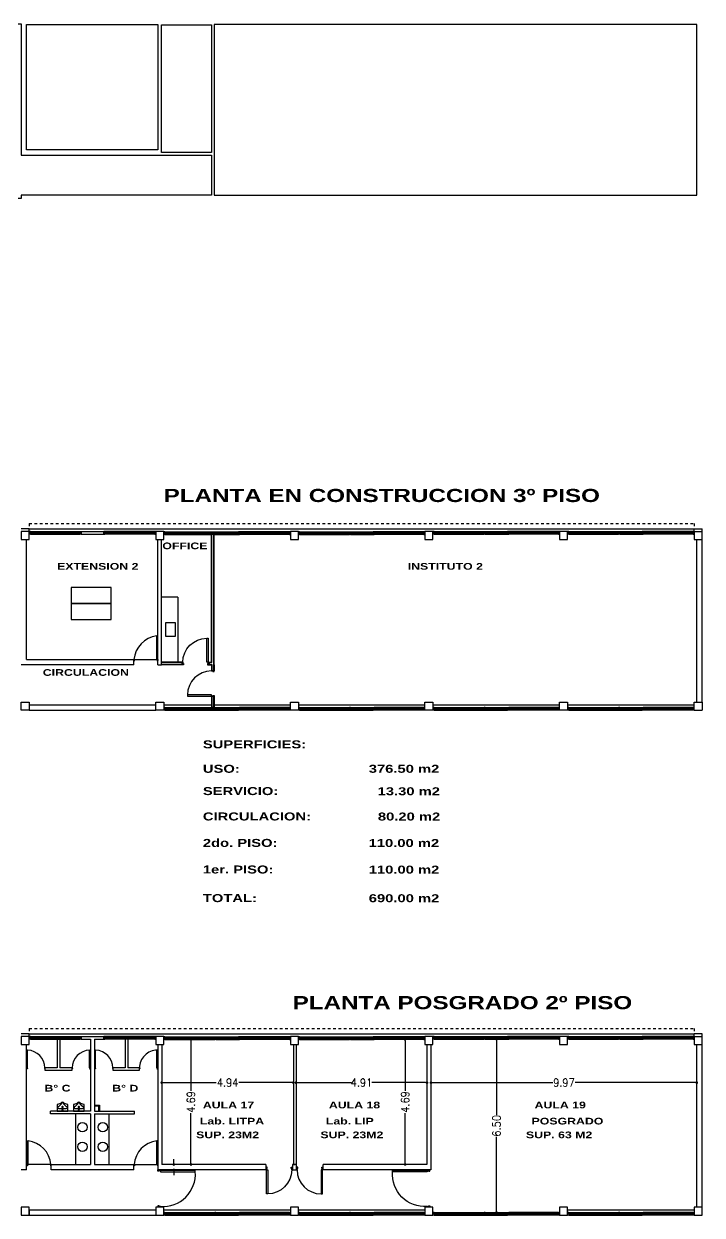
# Model space of a CAD drawing. Header units: millimetres. Extents: x -735 to -481, y 85 to 450.
# Drawn here: x -622.84 to -597.4, y 405.75 to 450.42 of the extents above; entities that cross this region are included whole.
import ezdxf
from ezdxf.enums import TextEntityAlignment as Align

# ---------------------------------------------------------------- set-up
doc = ezdxf.new("R2010")
doc.units = ezdxf.units.MM
doc.header["$PDMODE"] = 35
doc.header["$PDSIZE"] = -2
doc.linetypes.add('DASHED', pattern=[0.75, 0.5, -0.25])
doc.layers.get('0').update_dxf_attribs({"color": 6, "linetype": 'CONTINUOUS'})
doc.layers.get('Defpoints').update_dxf_attribs({"linetype": 'CONTINUOUS'})
for name, color, linetype in [('1', 1, 'CONTINUOUS'), ('A-CARPINTERIAS PUERTAS', 2, 'CONTINUOUS'), ('A-CARPINTERIAS VENTANAS', 2, 'CONTINUOUS'), ('A-MUROS', 5, 'CONTINUOUS'), ('A-PROYECCION', 3, 'DASHED'), ('A-SUPERFICIES', 4, 'CONTINUOUS'), ('CARPINTERIAS', 2, 'CONTINUOUS'), ('DET', 1, 'CONTINUOUS'), ('dib - cotas', 1, 'CONTINUOUS'), ('dib - muro vista2', 2, 'CONTINUOUS'), ('dib - texto', 2, 'CONTINUOUS'), ('dib-columnas', 6, 'CONTINUOUS'), ('E-COLUMNAS CUADRADAS', 6, 'CONTINUOUS'), ('ESTRUCTURA', 6, 'CONTINUOUS'), ('MUROS', 4, 'CONTINUOUS'), ('SANIT-DETALLE', 1, 'CONTINUOUS'), ('SOLADOS', 1, 'CONTINUOUS'), ('T-COTAS', 6, 'CONTINUOUS'), ('VISTA', 1, 'CONTINUOUS'), ('VISTA2', 2, 'CONTINUOUS'), ('VISTA3', 1, 'CONTINUOUS')]:
    doc.layers.add(name, color=color, linetype=linetype)
doc.styles.add('ROMANS', font='romans', dxfattribs={"width": 0.9})
doc.styles.add('STYLE1', font='swisseb.ttf', dxfattribs={"width": 1.32})
doc.dimstyles.new('COTAS1', dxfattribs={"dimtxt": 0.3, "dimasz": 0.1, "dimexe": 0.6, "dimexo": 0.2, "dimgap": 0.01, "dimtad": 0, "dimzin": 0, "dimdsep": 46, "dimtxsty": 'ROMANS', "dimblk": 'DOT', "dimcen": 2.5, "dimse1": 1, "dimse2": 1, "dimclrd": 256, "dimclre": 1, "dimclrt": 256, "dimadec": 0, "dimazin": 0, "dimtfac": 1, "dimtofl": 0, "dimtmove": 2, "dimatfit": 3, "dimldrblk": 'ARCHTICK', "dimfxl": 1, "dimtolj": 1, "dimtzin": 0, "dimarcsym": 0})

# ---------------------------------------------------------------- blocks, each defined once
blk = doc.blocks.new('MINGI2')
blk.add_lwpolyline([(-0.0052, 0.0071), (-0.0057, 0.0071), (-0.0057, 0), (0.0057, 0), (0.0057, 0.0071), (0.0052, 0.0071), (0.0031, 0.0077, -0.087584), (0.0021, 0.0082, -0.140472), (0.0018, 0.0085, 0.652509), (-0.0018, 0.0085, -0.140472), (-0.0021, 0.0082, -0.087584), (-0.0031, 0.0077, 0.011964)], format="xyb", close=True)
at = {"layer": 'SANIT-DETALLE'}
for p, q in [((-0.0052, 0.0052), (-0.0057, 0.0052)), ((-0.0052, 0.0052), (-0.0052, 0.0041)), ((-0.0038, 0.0028), (0.0038, 0.0028)), ((0.0052, 0.0052), (0.0057, 0.0052)), ((0.0052, 0.0052), (0.0052, 0.0041))]:
    blk.add_line(p, q, dxfattribs=at)
for centre, radius in [((-0.0007, 0.0047), 0.0000762), ((-0.0007, 0.0043), 0.0000762), ((0, 0.0012), 0.000508), ((-0.0002, 0.0052), 0.0000762), ((-0.0002, 0.0038), 0.0000762), ((0, 0.0045), 0.0000762), ((0.0002, 0.0052), 0.0000762), ((0.0002, 0.0038), 0.0000762), ((0.0007, 0.0047), 0.0000762), ((0.0007, 0.0043), 0.0000762)]:
    blk.add_circle(centre, radius, dxfattribs=at)
for centre, radius, start, end in [((-0.0038, 0.0041), 0.00134, 180, 270), ((-0.0076, 0.0118), 0.00752, 289.2133, 335.6498), ((0.0001, 0.0081), 0.000993, 93.3922, 144.5466), ((-0.0001, 0.0081), 0.000993, 35.4534, 86.6078), ((0.0076, 0.0118), 0.00752, 204.3502, 250.7867), ((0.0038, 0.0041), 0.00134, 270, 0)]:
    blk.add_arc(centre, radius, start, end, dxfattribs=at)
at = {"style": 'ROMANS', "flags": 1}
blk.add_attdef('NOMENCLATURA', text='', height=0.00203, dxfattribs=at).set_placement((0, 0.004), align=Align.MIDDLE)
blk = doc.blocks.new('TAB')
at = {"layer": 'MUROS', "color": 3}
for p, q in [((0, 0.23), (0.18, 0.23)), ((0, 0.2), (0.15, 0.2)), ((0.15, 0.2), (0.15, 0)), ((0.18, 0.23), (0.18, 0))]:
    blk.add_line(p, q, dxfattribs=at)
blk = doc.blocks.new('V5')
at = {"layer": 'CARPINTERIAS'}
for p, q in [((0.045, 0.3), (0, 0.3)), ((0.045, 0.2), (0, 0.2)), ((1.915, 0.25), (0.03, 0.25)), ((0.045, 0.25), (0.045, 0.3)), ((0.045, 0.2), (0.045, 0.21)), ((0.06, 0.25), (0.95, 0.25)), ((0.06, 0.23), (0.95, 0.23)), ((0.06, 0.21), (0.95, 0.21)), ((0.98, 0.29), (1.905, 0.29)), ((0.98, 0.27), (1.905, 0.27)), ((0.98, 0.25), (1.905, 0.25)), ((1.915, 0.29), (1.915, 0.3)), ((1.915, 0.3), (1.955, 0.3)), ((1.915, 0.2), (1.915, 0.25)), ((1.955, 0.2), (1.915, 0.2)), ((1.955, 0.25), (1.955, 0.3)), ((1.955, 0.2), (1.955, 0.3)), ((2.841, 0.3), (2.801, 0.3)), ((2.801, 0.2), (2.841, 0.2)), ((2.841, 0.29), (2.841, 0.3)), ((2.841, 0.2), (2.841, 0.25)), ((2.841, 0.25), (4.726, 0.25)), ((3.776, 0.29), (2.851, 0.29)), ((3.776, 0.27), (2.851, 0.27)), ((3.776, 0.25), (2.851, 0.25)), ((4.696, 0.25), (3.806, 0.25)), ((4.696, 0.23), (3.806, 0.23)), ((4.696, 0.21), (3.806, 0.21)), ((4.711, 0.25), (4.711, 0.3)), ((4.748, 0.3), (4.711, 0.3)), ((4.711, 0.2), (4.711, 0.21)), ((4.711, 0.2), (4.748, 0.2))]:
    blk.add_line(p, q, dxfattribs=at)
at = {"layer": 'CARPINTERIAS', "color": 1}
for p, q in [((0.045, 0.3), (1.915, 0.3)), ((0.95, 0.29), (0.045, 0.29)), ((0.045, 0.2), (1.915, 0.2)), ((0.98, 0.21), (1.915, 0.21)), ((4.711, 0.3), (2.841, 0.3)), ((3.776, 0.21), (2.841, 0.21)), ((4.711, 0.2), (2.841, 0.2)), ((3.806, 0.29), (4.711, 0.29))]:
    blk.add_line(p, q, dxfattribs=at)
at = {"layer": 'CARPINTERIAS'}
for points in [[(0.03, 0.25), (0.06, 0.25), (0.06, 0.21), (0.03, 0.21)], [(0.95, 0.29), (0.98, 0.29), (0.98, 0.25), (0.95, 0.25)], [(0.95, 0.25), (0.98, 0.25), (0.98, 0.21), (0.95, 0.21)], [(1.905, 0.29), (1.93, 0.29), (1.93, 0.25), (1.905, 0.25)], [(2.851, 0.29), (2.826, 0.29), (2.826, 0.25), (2.851, 0.25)], [(3.806, 0.29), (3.776, 0.29), (3.776, 0.25), (3.806, 0.25)], [(3.806, 0.25), (3.776, 0.25), (3.776, 0.21), (3.806, 0.21)], [(4.726, 0.25), (4.696, 0.25), (4.696, 0.21), (4.726, 0.21)]]:
    blk.add_lwpolyline(points, close=True, dxfattribs=at)
at = {"layer": 'MUROS'}
for p, q in [((1.955, 0.3), (2.801, 0.3)), ((1.955, 0.3), (1.955, 0.2)), ((1.955, 0.2), (2.303, 0.2)), ((2.453, 0.2), (2.801, 0.2)), ((2.801, 0.25), (2.801, 0.3)), ((2.801, 0.2), (2.801, 0.3)), ((2.801, 0.3), (2.801, 0.2))]:
    blk.add_line(p, q, dxfattribs=at)
blk = doc.blocks.new('v9')
at = {"layer": 'CARPINTERIAS'}
for p, q in [((0.045, 0), (0, 0)), ((0.045, -0.1), (0, -0.1)), ((1.915, -0.05), (0.03, -0.05)), ((0.045, -0.05), (0.045, 0)), ((0.045, -0.1), (0.045, -0.09)), ((0.06, -0.05), (0.95, -0.05)), ((0.06, -0.09), (0.95, -0.09)), ((0.98, -0.01), (1.905, -0.01)), ((0.98, -0.05), (1.905, -0.05)), ((1.915, -0.01), (1.915, 0)), ((1.915, 0), (1.955, 0)), ((1.915, -0.1), (1.915, -0.05)), ((1.955, -0.1), (1.915, -0.1)), ((1.955, -0.05), (1.955, 0)), ((1.955, -0.05), (1.955, 0)), ((1.955, -0.1), (1.955, -0.09)), ((1.955, -0.1), (1.955, -0.09)), ((1.97, -0.05), (2.786, -0.05)), ((1.97, -0.09), (2.786, -0.09)), ((2.801, -0.05), (2.801, 0)), ((2.801, -0.05), (2.801, 0)), ((2.841, 0), (2.801, 0)), ((2.801, -0.1), (2.801, -0.09)), ((2.801, -0.1), (2.801, -0.09)), ((2.801, -0.1), (2.841, -0.1)), ((2.841, -0.01), (2.841, 0)), ((2.841, -0.1), (2.841, -0.05)), ((2.841, -0.05), (4.726, -0.05)), ((3.776, -0.01), (2.851, -0.01)), ((3.776, -0.05), (2.851, -0.05)), ((4.696, -0.05), (3.806, -0.05)), ((4.696, -0.09), (3.806, -0.09)), ((4.711, -0.05), (4.711, 0)), ((4.748, 0), (4.711, 0)), ((4.711, -0.1), (4.711, -0.09)), ((4.711, -0.1), (4.748, -0.1))]:
    blk.add_line(p, q, dxfattribs=at)
at = {"layer": 'CARPINTERIAS', "color": 1}
for p, q in [((0.045, 0), (1.915, 0)), ((4.711, 0), (2.841, 0)), ((0.95, -0.01), (0.045, -0.01)), ((0.045, -0.1), (1.915, -0.1)), ((0.06, -0.07), (0.95, -0.07)), ((0.98, -0.03), (1.905, -0.03)), ((0.98, -0.09), (1.915, -0.09)), ((1.955, 0), (2.801, 0)), ((1.955, -0.1), (2.801, -0.1)), ((1.97, -0.07), (2.786, -0.07)), ((3.776, -0.09), (2.841, -0.09)), ((4.711, -0.1), (2.841, -0.1)), ((3.776, -0.03), (2.851, -0.03)), ((3.806, -0.01), (4.711, -0.01)), ((4.696, -0.07), (3.806, -0.07))]:
    blk.add_line(p, q, dxfattribs=at)
at = {"layer": 'CARPINTERIAS'}
for points in [[(0.03, -0.05), (0.06, -0.05), (0.06, -0.09), (0.03, -0.09)], [(0.95, -0.01), (0.98, -0.01), (0.98, -0.05), (0.95, -0.05)], [(0.95, -0.05), (0.98, -0.05), (0.98, -0.09), (0.95, -0.09)], [(1.905, -0.01), (1.93, -0.01), (1.93, -0.05), (1.905, -0.05)], [(1.94, -0.05), (1.97, -0.05), (1.97, -0.09), (1.94, -0.09)], [(2.816, -0.05), (2.786, -0.05), (2.786, -0.09), (2.816, -0.09)], [(2.851, -0.01), (2.826, -0.01), (2.826, -0.05), (2.851, -0.05)], [(3.806, -0.01), (3.776, -0.01), (3.776, -0.05), (3.806, -0.05)], [(3.806, -0.05), (3.776, -0.05), (3.776, -0.09), (3.806, -0.09)], [(4.726, -0.05), (4.696, -0.05), (4.696, -0.09), (4.726, -0.09)]]:
    blk.add_lwpolyline(points, close=True, dxfattribs=at)
blk = doc.blocks.new('P90')
at = {"color": 3}
blk.add_lwpolyline([(0.0246, 0.1), (0.0746, 0.1), (0.0746, 1), (0.0246, 1)], close=True, dxfattribs=at)
at = {"color": 2}
for points in [[(0, 0.1), (0.0246, 0.1), (0.0246, 0.05), (0.0496, 0.05), (0.0496, 0), (0.0246, 0), (0.0246, 0), (0, 0)], [(0.9992, 0.1), (0.9746, 0.1), (0.9746, 0.05), (0.9496, 0.05), (0.9496, 0), (0.9746, 0), (0.9746, 0), (0.9992, 0)]]:
    blk.add_lwpolyline(points, dxfattribs=at)
at = {"color": 1}
blk.add_arc((0.0746, 0.1), 0.9, 0, 90, dxfattribs=at)
blk = doc.blocks.new('puerta1.4')
at = {"color": 3}
blk.add_lwpolyline([(9.878, 28.775), (9.928, 28.775), (9.928, 30.075), (9.878, 30.075)], close=True, dxfattribs=at)
at = {"color": 2}
for points in [[(9.853, 28.775), (9.878, 28.775), (9.878, 28.725), (9.903, 28.725), (9.903, 28.675), (9.878, 28.675), (9.878, 28.675), (9.853, 28.675)], [(11.252, 28.775), (11.228, 28.775), (11.228, 28.725), (11.203, 28.725), (11.203, 28.675), (11.228, 28.675), (11.228, 28.675), (11.252, 28.675)]]:
    blk.add_lwpolyline(points, dxfattribs=at)
at = {"color": 1}
blk.add_arc((10.012, 28.86), 1.218, 356.0169, 93.9831, dxfattribs=at)
blk = doc.blocks.new('_Dot')
at = {"color": 0, "linetype": 'ByBlock', "lineweight": -2}
blk.add_line((-0.5, 0), (-1, 0), dxfattribs=at)
at = {"color": 0, "linetype": 'ByBlock', "const_width": 0.5}
blk.add_lwpolyline([(-0.25, 0, 1), (0.25, 0, 1)], format="xyb", close=True, dxfattribs=at)
blk = doc.blocks.new('*D59')
at = {"layer": '1', "lineweight": -2, "transparency": 16777216}
for p, q in [((-617.572, 410.715), (-615.63, 410.715)), ((-612.834, 410.715), (-614.775, 410.715))]:
    blk.add_line(p, q, dxfattribs=at)
at = {"layer": 'Defpoints', "color": 0, "transparency": 16777216}
for p in [(-612.734, 410.715), (-617.672, 409.896), (-612.734, 409.896)]:
    blk.add_point(p, dxfattribs=at)
at = {"layer": '1', "lineweight": -2, "transparency": 16777216, "xscale": 0.1, "yscale": 0.1, "zscale": 0.1, "rotation": 180}
blk.add_blockref('_Dot', (-617.672, 410.715), dxfattribs=at)
at = {"layer": '1', "lineweight": -2, "transparency": 16777216, "xscale": 0.1, "yscale": 0.1, "zscale": 0.1}
blk.add_blockref('_Dot', (-612.734, 410.715), dxfattribs=at)
at = {"layer": '1', "transparency": 16777216, "insert": (-615.203, 410.715), "char_height": 0.3, "attachment_point": 5, "style": 'ROMANS'}
blk.add_mtext('\\A1;4.94', dxfattribs=at)
blk = doc.blocks.new('_ARCHTICK')
at = {"color": 0, "linetype": 'ByBlock', "const_width": 0.00381}
blk.add_lwpolyline([(-0.0127, -0.0127), (0.0127, 0.0127)], dxfattribs=at)
blk = doc.blocks.new('*D60')
at = {"layer": '1', "lineweight": -2, "transparency": 16777216}
for p, q in [((-612.534, 410.715), (-610.562, 410.715)), ((-607.826, 410.715), (-609.797, 410.715))]:
    blk.add_line(p, q, dxfattribs=at)
at = {"layer": 'Defpoints', "color": 0, "transparency": 16777216}
for p in [(-612.634, 410.715), (-607.726, 410.715), (-607.726, 410.715)]:
    blk.add_point(p, dxfattribs=at)
at = {"layer": '1', "lineweight": -2, "transparency": 16777216, "xscale": 0.1, "yscale": 0.1, "zscale": 0.1, "rotation": 180}
blk.add_blockref('_Dot', (-612.634, 410.715), dxfattribs=at)
at = {"layer": '1', "lineweight": -2, "transparency": 16777216, "xscale": 0.1, "yscale": 0.1, "zscale": 0.1}
blk.add_blockref('_Dot', (-607.726, 410.715), dxfattribs=at)
at = {"layer": '1', "transparency": 16777216, "insert": (-610.18, 410.715), "char_height": 0.3, "attachment_point": 5, "style": 'ROMANS'}
blk.add_mtext('\\A1;4.91', dxfattribs=at)
blk = doc.blocks.new('*D61')
at = {"layer": '1', "lineweight": -2, "transparency": 16777216}
for p, q in [((-607.476, 410.715), (-603.011, 410.715)), ((-597.705, 410.715), (-602.169, 410.715))]:
    blk.add_line(p, q, dxfattribs=at)
at = {"layer": 'Defpoints', "color": 0, "transparency": 16777216}
for p in [(-607.576, 410.715), (-597.605, 410.715), (-597.605, 410.715)]:
    blk.add_point(p, dxfattribs=at)
at = {"layer": '1', "lineweight": -2, "transparency": 16777216, "xscale": 0.1, "yscale": 0.1, "zscale": 0.1, "rotation": 180}
blk.add_blockref('_Dot', (-607.576, 410.715), dxfattribs=at)
at = {"layer": '1', "lineweight": -2, "transparency": 16777216, "xscale": 0.1, "yscale": 0.1, "zscale": 0.1}
blk.add_blockref('_Dot', (-597.605, 410.715), dxfattribs=at)
at = {"layer": '1', "transparency": 16777216, "insert": (-602.59, 410.715), "char_height": 0.3, "attachment_point": 5, "style": 'ROMANS'}
blk.add_mtext('\\A1;9.97', dxfattribs=at)
blk = doc.blocks.new('*D62')
at = {"layer": '1', "lineweight": -2, "transparency": 16777216}
for p, q in [((-616.575, 412.237), (-616.575, 410.406)), ((-616.575, 407.746), (-616.575, 409.576))]:
    blk.add_line(p, q, dxfattribs=at)
at = {"layer": 'Defpoints', "color": 0, "transparency": 16777216}
for p in [(-616.575, 412.337), (-615.723, 412.337), (-615.723, 407.646)]:
    blk.add_point(p, dxfattribs=at)
at = {"layer": '1', "lineweight": -2, "transparency": 16777216, "xscale": 0.1, "yscale": 0.1, "zscale": 0.1}
for p, rotation in [((-616.575, 412.337), 90), ((-616.575, 407.646), 270)]:
    blk.add_blockref('_Dot', p, dxfattribs=dict(at, rotation=rotation))
at = {"layer": '1', "transparency": 16777216, "insert": (-616.575, 409.991), "char_height": 0.3, "attachment_point": 5, "rotation": 90, "style": 'ROMANS'}
blk.add_mtext('\\A1;4.69', dxfattribs=at)
blk = doc.blocks.new('*D63')
at = {"layer": '1', "lineweight": -2, "transparency": 16777216}
for p, q in [((-608.547, 412.237), (-608.547, 410.406)), ((-608.547, 407.746), (-608.547, 409.576))]:
    blk.add_line(p, q, dxfattribs=at)
at = {"layer": 'Defpoints', "color": 0, "transparency": 16777216}
for p in [(-608.547, 412.337), (-607.726, 412.337), (-607.726, 407.646)]:
    blk.add_point(p, dxfattribs=at)
at = {"layer": '1', "lineweight": -2, "transparency": 16777216, "xscale": 0.1, "yscale": 0.1, "zscale": 0.1}
for p, rotation in [((-608.547, 412.337), 90), ((-608.547, 407.646), 270)]:
    blk.add_blockref('_Dot', p, dxfattribs=dict(at, rotation=rotation))
at = {"layer": '1', "transparency": 16777216, "insert": (-608.547, 409.991), "char_height": 0.3, "attachment_point": 5, "rotation": 90, "style": 'ROMANS'}
blk.add_mtext('\\A1;4.69', dxfattribs=at)
blk = doc.blocks.new('*D64')
at = {"layer": '1', "lineweight": -2, "transparency": 16777216}
for p, q in [((-605.114, 412.246), (-605.114, 409.511)), ((-605.114, 405.946), (-605.114, 408.681))]:
    blk.add_line(p, q, dxfattribs=at)
at = {"layer": 'Defpoints', "color": 0, "transparency": 16777216}
for p in [(-605.123, 412.346), (-605.123, 405.846), (-605.114, 405.846)]:
    blk.add_point(p, dxfattribs=at)
at = {"layer": '1', "lineweight": -2, "transparency": 16777216, "xscale": 0.1, "yscale": 0.1, "zscale": 0.1}
for p, rotation in [((-605.114, 412.346), 90), ((-605.114, 405.846), 270)]:
    blk.add_blockref('_Dot', p, dxfattribs=dict(at, rotation=rotation))
at = {"layer": '1', "transparency": 16777216, "insert": (-605.114, 409.096), "char_height": 0.3, "attachment_point": 5, "rotation": 90, "style": 'ROMANS'}
blk.add_mtext('\\A1;6.50', dxfattribs=at)

msp = doc.modelspace()

# ---------------------------------------------------------------- linework, layer by layer
at = {"layer": '1'}
for points in [[(-621.069, 429.285), (-621.069, 428.685), (-619.569, 428.685), (-619.569, 429.285), (-621.069, 429.285)], [(-621.069, 428.685), (-621.069, 428.085), (-619.569, 428.085), (-619.569, 428.685), (-621.069, 428.685)]]:
    msp.add_lwpolyline(points, dxfattribs=at)
at = {"layer": 'A-CARPINTERIAS PUERTAS', "color": 3}
for p, q in [((-617.86, 426.579), (-617.86, 427.465)), ((-617.83, 426.579), (-617.83, 427.465)), ((-617.83, 426.579), (-617.86, 426.579)), ((-617.83, 426.579), (-617.86, 426.579)), ((-617.824, 426.579), (-617.854, 426.579))]:
    msp.add_line(p, q, dxfattribs=at)
at = {"layer": 'A-CARPINTERIAS PUERTAS'}
for p, q in [((-622.721, 411.266), (-622.745, 411.266)), ((-622.707, 411.236), (-622.745, 411.236)), ((-622.721, 411.266), (-622.721, 411.25)), ((-622.721, 411.25), (-622.707, 411.25)), ((-622.707, 411.25), (-622.707, 411.236)), ((-620.365, 411.25), (-620.379, 411.25)), ((-620.379, 411.25), (-620.379, 411.236)), ((-620.379, 411.236), (-620.342, 411.236)), ((-620.365, 411.266), (-620.365, 411.25)), ((-620.365, 411.266), (-620.342, 411.266)), ((-620.168, 411.266), (-620.192, 411.266)), ((-620.154, 411.236), (-620.192, 411.236)), ((-620.168, 411.266), (-620.168, 411.25)), ((-620.168, 411.25), (-620.154, 411.25)), ((-620.154, 411.25), (-620.154, 411.236)), ((-617.841, 411.25), (-617.855, 411.25)), ((-617.855, 411.25), (-617.855, 411.236)), ((-617.855, 411.236), (-617.818, 411.236)), ((-617.841, 411.266), (-617.841, 411.25)), ((-617.841, 411.266), (-617.818, 411.266)), ((-622.717, 408.532), (-622.687, 408.532)), ((-622.717, 407.646), (-622.717, 408.532)), ((-622.687, 407.646), (-622.687, 408.532)), ((-617.824, 408.532), (-617.854, 408.532)), ((-617.854, 407.646), (-617.854, 408.532)), ((-617.824, 407.646), (-617.824, 408.532)), ((-621.824, 407.646), (-622.745, 407.646)), ((-622.717, 407.646), (-622.687, 407.646)), ((-618.718, 407.646), (-617.818, 407.646)), ((-617.824, 407.646), (-617.854, 407.646))]:
    msp.add_line(p, q, dxfattribs=at)
at = {"layer": 'A-CARPINTERIAS PUERTAS', "color": 2}
for points in [[(-618.724, 426.579), (-618.717, 426.579), (-618.717, 426.549), (-618.705, 426.549), (-618.705, 426.525), (-618.724, 426.525), (-618.724, 426.525), (-618.724, 426.525)], [(-617.824, 426.579), (-617.83, 426.579), (-617.83, 426.549), (-617.842, 426.549), (-617.842, 426.525), (-617.824, 426.525), (-617.824, 426.525), (-617.824, 426.525)], [(-617.818, 426.579), (-617.824, 426.579), (-617.824, 426.549), (-617.836, 426.549), (-617.836, 426.525), (-617.818, 426.525), (-617.818, 426.525), (-617.818, 426.525)]]:
    msp.add_lwpolyline(points, dxfattribs=at)
at = {"layer": 'A-CARPINTERIAS PUERTAS'}
for points in [[(-622.721, 411.266), (-622.706, 411.266), (-622.706, 411.931), (-622.721, 411.931)], [(-620.365, 411.266), (-620.38, 411.266), (-620.38, 411.931), (-620.365, 411.931)], [(-620.168, 411.266), (-620.153, 411.266), (-620.153, 411.931), (-620.168, 411.931)], [(-617.841, 411.266), (-617.856, 411.266), (-617.856, 411.931), (-617.841, 411.931)], [(-622.042, 411.266), (-622.056, 411.266), (-622.056, 411.25), (-622.07, 411.25), (-622.07, 411.236), (-622.056, 411.236), (-622.056, 411.236), (-622.042, 411.236)], [(-619.489, 411.266), (-619.503, 411.266), (-619.503, 411.25), (-619.517, 411.25), (-619.517, 411.236), (-619.503, 411.236), (-619.503, 411.236), (-619.489, 411.236)]]:
    msp.add_lwpolyline(points, close=True, dxfattribs=at)
for points in [[(-621.044, 411.266), (-621.03, 411.266), (-621.03, 411.25), (-621.016, 411.25), (-621.016, 411.236), (-621.03, 411.236), (-621.03, 411.236), (-621.044, 411.236)], [(-618.52, 411.266), (-618.506, 411.266), (-618.506, 411.25), (-618.492, 411.25), (-618.492, 411.236), (-618.506, 411.236), (-618.506, 411.236), (-618.52, 411.236)], [(-622.724, 407.646), (-622.717, 407.646), (-622.717, 407.616), (-622.705, 407.616), (-622.705, 407.592), (-622.724, 407.592), (-622.724, 407.592), (-622.724, 407.592)], [(-621.824, 407.646), (-621.83, 407.646), (-621.83, 407.616), (-621.842, 407.616), (-621.842, 407.592), (-621.824, 407.592), (-621.824, 407.592), (-621.824, 407.592)], [(-618.718, 407.646), (-618.711, 407.646), (-618.711, 407.616), (-618.699, 407.616), (-618.699, 407.592), (-618.718, 407.592), (-618.718, 407.592), (-618.718, 407.592)], [(-617.818, 407.646), (-617.824, 407.646), (-617.824, 407.616), (-617.836, 407.616), (-617.836, 407.592), (-617.818, 407.592), (-617.818, 407.592), (-617.818, 407.592)]]:
    msp.add_lwpolyline(points, dxfattribs=at)
at = {"layer": 'A-CARPINTERIAS PUERTAS', "color": 1}
msp.add_arc((-617.749, 426.502), 0.969, 96.5992, 175.4619, dxfattribs=at)
at = {"layer": 'A-CARPINTERIAS PUERTAS'}
for centre, radius, start, end in [((-622.721, 411.266), 0.665, 359.9816, 88.6589), ((-620.365, 411.266), 0.665, 91.3411, 180.0184), ((-620.168, 411.266), 0.665, 359.9816, 88.6589), ((-617.841, 411.266), 0.665, 89.9875, 180.0298), ((-622.798, 407.569), 0.969, 4.5381, 83.4008), ((-617.743, 407.569), 0.969, 96.5992, 175.4619)]:
    msp.add_arc(centre, radius, start, end, dxfattribs=at)
at = {"layer": 'A-CARPINTERIAS VENTANAS'}
for p, q in [((-622.6, 431.379), (-622.645, 431.379)), ((-622.6, 431.279), (-622.645, 431.279)), ((-620.73, 431.329), (-622.615, 431.329)), ((-622.6, 431.329), (-622.6, 431.379)), ((-622.6, 431.279), (-622.6, 431.289)), ((-622.585, 431.329), (-621.695, 431.329)), ((-622.585, 431.289), (-621.695, 431.289)), ((-621.665, 431.369), (-620.74, 431.369)), ((-621.665, 431.329), (-620.74, 431.329)), ((-620.73, 431.369), (-620.73, 431.379)), ((-620.73, 431.379), (-620.69, 431.379)), ((-620.73, 431.279), (-620.73, 431.329)), ((-620.69, 431.279), (-620.73, 431.279)), ((-620.69, 431.329), (-620.69, 431.379)), ((-620.69, 431.279), (-620.69, 431.379)), ((-619.844, 431.329), (-619.844, 431.379)), ((-619.844, 431.279), (-619.844, 431.379)), ((-619.804, 431.379), (-619.844, 431.379)), ((-619.844, 431.279), (-619.804, 431.279)), ((-619.804, 431.369), (-619.804, 431.379)), ((-619.804, 431.279), (-619.804, 431.329)), ((-619.804, 431.329), (-617.919, 431.329)), ((-618.869, 431.369), (-619.794, 431.369)), ((-618.869, 431.329), (-619.794, 431.329)), ((-617.949, 431.329), (-618.839, 431.329)), ((-617.949, 431.289), (-618.839, 431.289)), ((-617.934, 431.329), (-617.934, 431.379)), ((-617.897, 431.379), (-617.934, 431.379)), ((-617.934, 431.279), (-617.934, 431.289)), ((-617.934, 431.279), (-617.897, 431.279)), ((-617.552, 431.37), (-617.597, 431.37)), ((-617.552, 431.27), (-617.597, 431.27)), ((-615.777, 431.32), (-617.567, 431.32)), ((-617.552, 431.32), (-617.552, 431.37)), ((-617.552, 431.27), (-617.552, 431.28)), ((-617.537, 431.32), (-616.704, 431.32)), ((-617.537, 431.28), (-616.704, 431.28)), ((-616.674, 431.36), (-615.787, 431.36)), ((-616.674, 431.32), (-615.787, 431.32)), ((-615.777, 431.36), (-615.777, 431.37)), ((-615.777, 431.37), (-615.737, 431.37)), ((-615.777, 431.27), (-615.777, 431.32)), ((-615.737, 431.27), (-615.777, 431.27)), ((-615.737, 431.32), (-615.737, 431.37)), ((-615.737, 431.32), (-615.737, 431.37)), ((-615.737, 431.27), (-615.737, 431.28)), ((-615.737, 431.27), (-615.737, 431.28)), ((-615.722, 431.32), (-614.811, 431.32)), ((-615.722, 431.28), (-614.811, 431.28)), ((-614.796, 431.32), (-614.796, 431.37)), ((-614.796, 431.32), (-614.796, 431.37)), ((-614.756, 431.37), (-614.796, 431.37)), ((-614.796, 431.27), (-614.796, 431.28)), ((-614.796, 431.27), (-614.796, 431.28)), ((-614.796, 431.27), (-614.756, 431.27)), ((-614.756, 431.36), (-614.756, 431.37)), ((-614.756, 431.27), (-614.756, 431.32)), ((-614.756, 431.32), (-612.871, 431.32)), ((-613.821, 431.36), (-614.746, 431.36)), ((-613.821, 431.32), (-614.746, 431.32)), ((-612.901, 431.32), (-613.791, 431.32)), ((-612.901, 431.28), (-613.791, 431.28)), ((-612.886, 431.32), (-612.886, 431.37)), ((-612.849, 431.37), (-612.886, 431.37)), ((-612.886, 431.27), (-612.886, 431.28)), ((-612.886, 431.27), (-612.849, 431.27)), ((-617.552, 424.779), (-617.597, 424.779)), ((-617.552, 424.679), (-617.597, 424.679)), ((-615.776, 424.729), (-617.567, 424.729)), ((-617.552, 424.779), (-617.552, 424.769)), ((-617.552, 424.729), (-617.552, 424.679)), ((-617.537, 424.769), (-616.686, 424.769)), ((-617.537, 424.729), (-616.686, 424.729)), ((-616.656, 424.729), (-615.786, 424.729)), ((-616.656, 424.689), (-615.786, 424.689)), ((-615.776, 424.779), (-615.776, 424.729)), ((-615.736, 424.779), (-615.776, 424.779)), ((-615.776, 424.689), (-615.776, 424.679)), ((-615.776, 424.679), (-615.736, 424.679)), ((-615.736, 424.779), (-615.736, 424.769)), ((-615.736, 424.779), (-615.736, 424.769)), ((-615.736, 424.729), (-615.736, 424.679)), ((-615.736, 424.729), (-615.736, 424.679)), ((-615.721, 424.769), (-614.811, 424.769)), ((-615.721, 424.729), (-614.811, 424.729)), ((-614.796, 424.779), (-614.796, 424.769)), ((-614.796, 424.779), (-614.796, 424.769)), ((-614.796, 424.779), (-614.756, 424.779)), ((-614.796, 424.729), (-614.796, 424.679)), ((-614.796, 424.729), (-614.796, 424.679)), ((-614.756, 424.679), (-614.796, 424.679)), ((-614.756, 424.779), (-614.756, 424.729)), ((-614.756, 424.729), (-612.871, 424.729)), ((-614.756, 424.689), (-614.756, 424.679)), ((-613.821, 424.729), (-614.746, 424.729)), ((-613.821, 424.689), (-614.746, 424.689)), ((-612.901, 424.769), (-613.791, 424.769)), ((-612.901, 424.729), (-613.791, 424.729)), ((-612.886, 424.779), (-612.886, 424.769)), ((-612.886, 424.779), (-612.849, 424.779)), ((-612.886, 424.729), (-612.886, 424.679)), ((-612.849, 424.679), (-612.886, 424.679)), ((-622.645, 412.546), (-597.705, 412.546))]:
    msp.add_line(p, q, dxfattribs=at)
at = {"layer": 'A-CARPINTERIAS VENTANAS', "color": 1}
for p, q in [((-622.6, 431.379), (-620.73, 431.379)), ((-621.695, 431.369), (-622.6, 431.369)), ((-622.6, 431.279), (-620.73, 431.279)), ((-622.585, 431.309), (-621.695, 431.309)), ((-621.665, 431.349), (-620.74, 431.349)), ((-621.665, 431.289), (-620.73, 431.289)), ((-617.934, 431.379), (-619.804, 431.379)), ((-618.869, 431.289), (-619.804, 431.289)), ((-617.934, 431.279), (-619.804, 431.279)), ((-618.869, 431.349), (-619.794, 431.349)), ((-618.839, 431.369), (-617.934, 431.369)), ((-617.949, 431.309), (-618.839, 431.309)), ((-617.552, 431.37), (-615.777, 431.37)), ((-616.704, 431.36), (-617.552, 431.36)), ((-617.552, 431.27), (-615.777, 431.27)), ((-617.537, 431.3), (-616.704, 431.3)), ((-616.674, 431.34), (-615.787, 431.34)), ((-616.674, 431.28), (-615.777, 431.28)), ((-615.737, 431.37), (-614.796, 431.37)), ((-615.737, 431.27), (-614.796, 431.27)), ((-615.722, 431.3), (-614.811, 431.3)), ((-612.886, 431.37), (-614.756, 431.37)), ((-613.821, 431.28), (-614.756, 431.28)), ((-612.886, 431.27), (-614.756, 431.27)), ((-613.821, 431.34), (-614.746, 431.34)), ((-613.791, 431.36), (-612.886, 431.36)), ((-612.901, 431.3), (-613.791, 431.3)), ((-617.552, 424.779), (-615.776, 424.779)), ((-616.686, 424.689), (-617.552, 424.689)), ((-617.552, 424.679), (-615.776, 424.679)), ((-617.537, 424.749), (-616.686, 424.749)), ((-616.656, 424.769), (-615.776, 424.769)), ((-616.656, 424.709), (-615.786, 424.709)), ((-615.736, 424.779), (-614.796, 424.779)), ((-615.736, 424.679), (-614.796, 424.679)), ((-615.721, 424.749), (-614.811, 424.749)), ((-612.886, 424.779), (-614.756, 424.779)), ((-613.821, 424.769), (-614.756, 424.769)), ((-612.886, 424.679), (-614.756, 424.679)), ((-613.821, 424.709), (-614.746, 424.709)), ((-612.901, 424.749), (-613.791, 424.749)), ((-613.791, 424.689), (-612.886, 424.689))]:
    msp.add_line(p, q, dxfattribs=at)
at = {"layer": 'A-CARPINTERIAS VENTANAS'}
for points in [[(-622.615, 431.329), (-622.585, 431.329), (-622.585, 431.289), (-622.615, 431.289)], [(-621.695, 431.369), (-621.665, 431.369), (-621.665, 431.329), (-621.695, 431.329)], [(-621.695, 431.329), (-621.665, 431.329), (-621.665, 431.289), (-621.695, 431.289)], [(-620.74, 431.369), (-620.715, 431.369), (-620.715, 431.329), (-620.74, 431.329)], [(-619.794, 431.369), (-619.819, 431.369), (-619.819, 431.329), (-619.794, 431.329)], [(-618.839, 431.369), (-618.869, 431.369), (-618.869, 431.329), (-618.839, 431.329)], [(-618.839, 431.329), (-618.869, 431.329), (-618.869, 431.289), (-618.839, 431.289)], [(-617.919, 431.329), (-617.949, 431.329), (-617.949, 431.289), (-617.919, 431.289)], [(-617.567, 431.32), (-617.537, 431.32), (-617.537, 431.28), (-617.567, 431.28)], [(-616.704, 431.36), (-616.674, 431.36), (-616.674, 431.32), (-616.704, 431.32)], [(-616.704, 431.32), (-616.674, 431.32), (-616.674, 431.28), (-616.704, 431.28)], [(-615.787, 431.36), (-615.762, 431.36), (-615.762, 431.32), (-615.787, 431.32)], [(-615.752, 431.32), (-615.722, 431.32), (-615.722, 431.28), (-615.752, 431.28)], [(-614.781, 431.32), (-614.811, 431.32), (-614.811, 431.28), (-614.781, 431.28)], [(-614.746, 431.36), (-614.771, 431.36), (-614.771, 431.32), (-614.746, 431.32)], [(-613.791, 431.36), (-613.821, 431.36), (-613.821, 431.32), (-613.791, 431.32)], [(-613.791, 431.32), (-613.821, 431.32), (-613.821, 431.28), (-613.791, 431.28)], [(-612.871, 431.32), (-612.901, 431.32), (-612.901, 431.28), (-612.871, 431.28)], [(-617.567, 424.729), (-617.537, 424.729), (-617.537, 424.769), (-617.567, 424.769)], [(-616.686, 424.729), (-616.656, 424.729), (-616.656, 424.769), (-616.686, 424.769)], [(-616.686, 424.689), (-616.656, 424.689), (-616.656, 424.729), (-616.686, 424.729)], [(-615.786, 424.689), (-615.761, 424.689), (-615.761, 424.729), (-615.786, 424.729)], [(-615.751, 424.729), (-615.721, 424.729), (-615.721, 424.769), (-615.751, 424.769)], [(-614.781, 424.729), (-614.811, 424.729), (-614.811, 424.769), (-614.781, 424.769)], [(-614.746, 424.689), (-614.771, 424.689), (-614.771, 424.729), (-614.746, 424.729)], [(-613.791, 424.729), (-613.821, 424.729), (-613.821, 424.769), (-613.791, 424.769)], [(-613.791, 424.689), (-613.821, 424.689), (-613.821, 424.729), (-613.791, 424.729)], [(-612.871, 424.729), (-612.901, 424.729), (-612.901, 424.769), (-612.871, 424.769)]]:
    msp.add_lwpolyline(points, close=True, dxfattribs=at)
for points in [[(-617.597, 405.946), (-612.849, 405.946)], [(-602.453, 405.946), (-597.705, 405.946)]]:
    msp.add_lwpolyline(points, dxfattribs=at)
at = {"layer": 'A-MUROS'}
for p, q in [((-622.645, 431.479), (-622.945, 431.479)), ((-622.645, 431.379), (-622.645, 431.479)), ((-620.69, 431.379), (-619.844, 431.379)), ((-620.69, 431.379), (-620.69, 431.279)), ((-620.69, 431.279), (-620.342, 431.279)), ((-620.342, 431.279), (-619.844, 431.279)), ((-619.844, 431.379), (-619.844, 431.279)), ((-597.705, 431.379), (-597.705, 431.479)), ((-597.705, 431.479), (-597.405, 431.479)), ((-597.405, 431.379), (-597.405, 431.479)), ((-622.745, 426.579), (-622.745, 431.079)), ((-617.824, 426.379), (-617.824, 431.079)), ((-597.605, 424.979), (-597.605, 431.079)), ((-597.405, 424.979), (-597.405, 431.079)), ((-622.745, 426.579), (-618.724, 426.579)), ((-618.724, 426.379), (-622.745, 426.379)), ((-618.724, 426.379), (-618.724, 426.579)), ((-617.818, 426.379), (-617.678, 426.379)), ((-621.593, 412.346), (-621.593, 411.266)), ((-621.493, 412.346), (-621.493, 411.266)), ((-620.342, 412.346), (-620.342, 409.646)), ((-620.192, 412.346), (-620.192, 409.646)), ((-619.04, 412.346), (-619.04, 411.266)), ((-618.94, 412.346), (-618.94, 411.266)), ((-622.745, 407.446), (-622.745, 412.146)), ((-617.813, 412.146), (-617.813, 407.446)), ((-617.672, 412.146), (-617.672, 407.646)), ((-607.726, 412.146), (-607.726, 407.646)), ((-607.576, 412.146), (-607.576, 407.446)), ((-597.605, 406.041), (-597.605, 412.146)), ((-597.405, 406.04), (-597.405, 412.146)), ((-622.042, 411.166), (-622.042, 411.266)), ((-621.593, 411.266), (-622.042, 411.266)), ((-621.044, 411.166), (-622.042, 411.166)), ((-621.044, 411.266), (-621.493, 411.266)), ((-621.044, 411.266), (-621.044, 411.166)), ((-619.489, 411.166), (-619.489, 411.266)), ((-619.04, 411.266), (-619.489, 411.266)), ((-618.52, 411.166), (-619.489, 411.166)), ((-618.52, 411.266), (-618.94, 411.266)), ((-618.52, 411.266), (-618.52, 411.166)), ((-621.845, 409.546), (-621.845, 409.646)), ((-620.342, 409.646), (-621.845, 409.646)), ((-620.342, 409.546), (-621.845, 409.546)), ((-620.342, 409.546), (-620.342, 407.646)), ((-620.192, 409.646), (-618.697, 409.646)), ((-620.192, 409.546), (-618.697, 409.546)), ((-620.192, 409.546), (-620.192, 407.646)), ((-618.697, 409.546), (-618.697, 409.646)), ((-621.824, 407.646), (-620.342, 407.646)), ((-617.672, 407.446), (-617.813, 407.446)), ((-613.774, 407.646), (-617.672, 407.646)), ((-612.774, 407.446), (-612.623, 407.446)), ((-607.576, 407.446), (-611.632, 407.446)), ((-611.624, 407.446), (-611.624, 407.646)), ((-607.726, 407.646), (-611.624, 407.646))]:
    msp.add_line(p, q, dxfattribs=at)
at = {"layer": 'A-MUROS', "ltscale": 0.06}
for p, q in [((-622.645, 412.546), (-622.945, 412.546)), ((-622.645, 412.546), (-622.945, 412.546)), ((-622.645, 412.446), (-622.645, 412.546)), ((-622.645, 412.446), (-622.645, 412.546)), ((-597.405, 412.546), (-597.705, 412.546)), ((-597.705, 412.446), (-597.705, 412.546)), ((-597.405, 412.446), (-597.405, 412.546)), ((-621.824, 407.446), (-621.824, 407.646)), ((-618.718, 407.446), (-621.824, 407.446)), ((-620.192, 407.646), (-618.718, 407.646)), ((-618.718, 407.446), (-618.718, 407.646))]:
    msp.add_line(p, q, dxfattribs=at)
at = {"layer": 'A-MUROS'}
for points in [[(-617.824, 426.379), (-617.678, 426.379), (-617.678, 431.079)], [(-622.745, 426.379), (-622.945, 426.379)], [(-622.745, 407.446), (-622.945, 407.446)], [(-613.774, 407.646), (-613.774, 407.446), (-617.672, 407.446)]]:
    msp.add_lwpolyline(points, dxfattribs=at)
msp.add_lwpolyline([(-612.774, 407.446), (-612.623, 407.446), (-612.623, 407.646), (-612.774, 407.646)], close=True, dxfattribs=at)
at = {"layer": 'A-PROYECCION', "color": 1, "ltscale": 0.02}
for p, q in [((-622.645, 431.679), (-597.705, 431.679)), ((-622.645, 431.679), (-622.645, 431.479)), ((-597.705, 431.679), (-597.705, 431.479))]:
    msp.add_line(p, q, dxfattribs=at)
at = {"layer": 'A-PROYECCION', "ltscale": 0.02}
for p, q in [((-622.645, 412.746), (-597.705, 412.746)), ((-597.705, 412.746), (-597.705, 412.546))]:
    msp.add_line(p, q, dxfattribs=at)
at = {"layer": 'A-PROYECCION', "ltscale": 0.05}
msp.add_line((-622.645, 412.746), (-622.645, 412.546), dxfattribs=at)
at = {"layer": 'A-SUPERFICIES'}
for points in [[(-640.822, 443.794), (-640.822, 445.494), (-627.525, 445.494), (-627.525, 450.419), (-622.945, 450.419), (-622.945, 445.494), (-615.807, 445.494), (-615.807, 443.994), (-622.945, 443.994), (-622.945, 443.869), (-626.045, 443.869), (-626.045, 441.724), (-627.845, 441.724), (-627.845, 444.094), (-632.368, 444.094), (-632.368, 442.094), (-640.822, 442.094)], [(-622.745, 450.394), (-617.818, 450.394), (-617.818, 445.694), (-622.745, 445.694)], [(-617.678, 450.385), (-615.807, 450.385), (-615.807, 445.594), (-617.678, 445.594)], [(-615.707, 443.994), (-597.605, 443.994), (-597.605, 450.394), (-615.707, 450.394)]]:
    msp.add_lwpolyline(points, close=True, dxfattribs=at)
at = {"layer": 'CARPINTERIAS', "color": 3}
msp.add_line((-617.83, 427.465), (-617.86, 427.465), dxfattribs=at)
at = {"layer": 'DET'}
msp.add_lwpolyline([(-617.517, 427.965), (-617.173, 427.965), (-617.173, 427.439), (-617.517, 427.439)], close=True, dxfattribs=at)
for centre in [(-620.648, 409.041), (-619.885, 409.041), (-620.648, 408.312), (-619.885, 408.312)]:
    msp.add_circle(centre, 0.175, dxfattribs=at)
at = {"layer": 'dib - cotas'}
for p, q in [((-620.892, 407.646), (-620.892, 409.546)), ((-619.642, 407.646), (-619.642, 409.546))]:
    msp.add_line(p, q, dxfattribs=at)
at = {"layer": 'dib - muro vista2'}
for p, q in [((-612.734, 412.146), (-612.734, 407.646)), ((-612.634, 412.149), (-612.634, 407.649)), ((-622.645, 405.946), (-622.645, 405.746)), ((-617.897, 405.946), (-617.897, 405.746))]:
    msp.add_line(p, q, dxfattribs=at)
for points in [[(-622.645, 405.946), (-617.897, 405.946)], [(-622.645, 405.746), (-617.897, 405.746)], [(-612.549, 405.946), (-607.801, 405.946)]]:
    msp.add_lwpolyline(points, dxfattribs=at)
at = {"layer": 'dib-columnas'}
for p, q in [((-617.219, 407.746), (-617.219, 407.846)), ((-617.219, 407.346), (-617.219, 407.246))]:
    msp.add_line(p, q, dxfattribs=at)
msp.add_lwpolyline([(-612.734, 407.646), (-612.664, 407.646)], dxfattribs=at)
at = {"layer": 'E-COLUMNAS CUADRADAS'}
for points in [[(-622.945, 431.079), (-622.645, 431.079), (-622.645, 431.379), (-622.945, 431.379)], [(-617.897, 431.079), (-617.597, 431.079), (-617.597, 431.379), (-617.897, 431.379)], [(-612.849, 431.079), (-612.549, 431.079), (-612.549, 431.379), (-612.849, 431.379)], [(-607.801, 431.079), (-607.501, 431.079), (-607.501, 431.379), (-607.801, 431.379)], [(-602.753, 431.079), (-602.453, 431.079), (-602.453, 431.379), (-602.753, 431.379)], [(-622.945, 424.979), (-622.645, 424.979), (-622.645, 424.679), (-622.945, 424.679)], [(-617.897, 424.979), (-617.597, 424.979), (-617.597, 424.679), (-617.897, 424.679)], [(-612.849, 424.979), (-612.549, 424.979), (-612.549, 424.679), (-612.849, 424.679)], [(-607.801, 424.979), (-607.501, 424.979), (-607.501, 424.679), (-607.801, 424.679)], [(-602.753, 424.979), (-602.453, 424.979), (-602.453, 424.679), (-602.753, 424.679)], [(-617.897, 412.146), (-617.597, 412.146), (-617.597, 412.446), (-617.897, 412.446)], [(-612.849, 412.146), (-612.549, 412.146), (-612.549, 412.446), (-612.849, 412.446)], [(-607.801, 412.146), (-607.501, 412.146), (-607.501, 412.446), (-607.801, 412.446)], [(-602.753, 412.146), (-602.453, 412.146), (-602.453, 412.446), (-602.753, 412.446)], [(-622.945, 405.746), (-622.645, 405.746), (-622.645, 406.046), (-622.945, 406.046)], [(-617.897, 405.746), (-617.597, 405.746), (-617.597, 406.046), (-617.897, 406.046)], [(-612.849, 405.746), (-612.549, 405.746), (-612.549, 406.046), (-612.849, 406.046)], [(-607.801, 405.746), (-607.501, 405.746), (-607.501, 406.046), (-607.801, 406.046)], [(-602.753, 405.746), (-602.453, 405.746), (-602.453, 406.046), (-602.753, 406.046)]]:
    msp.add_lwpolyline(points, close=True, dxfattribs=at)
for points in [[(-597.705, 431.379), (-597.705, 431.079), (-597.405, 431.079), (-597.405, 431.379)], [(-597.705, 424.679), (-597.705, 424.979), (-597.405, 424.979), (-597.405, 424.679)], [(-597.705, 412.446), (-597.705, 412.146), (-597.405, 412.146), (-597.405, 412.446)], [(-597.405, 406.04), (-597.705, 406.041), (-597.705, 405.746), (-597.405, 405.746), (-597.405, 406.046)]]:
    msp.add_lwpolyline(points, dxfattribs=at)
at = {"layer": 'ESTRUCTURA'}
for p, q in [((-597.705, 431.379), (-597.405, 431.379)), ((-597.705, 424.679), (-597.405, 424.679)), ((-597.705, 412.446), (-597.405, 412.446))]:
    msp.add_line(p, q, dxfattribs=at)
msp.add_lwpolyline([(-622.945, 412.146), (-622.645, 412.146), (-622.645, 412.446), (-622.945, 412.446)], close=True, dxfattribs=at)
at = {"layer": 'MUROS', "ltscale": 0.06}
for p, q in [((-622.645, 431.479), (-622.945, 431.479)), ((-622.645, 431.379), (-622.645, 431.479))]:
    msp.add_line(p, q, dxfattribs=at)
at = {"layer": 'SOLADOS'}
msp.add_line((-618.724, 426.579), (-617.824, 426.579), dxfattribs=at)
at = {"layer": 'VISTA'}
for points in [[(-615.907, 426.479), (-615.807, 426.479), (-615.807, 431.27)], [(-615.894, 426.467), (-615.794, 426.467), (-615.794, 431.27)], [(-615.719, 426.392), (-615.719, 431.27)], [(-615.707, 426.379), (-615.707, 431.27)], [(-616.906, 426.479), (-617.678, 426.479)], [(-616.918, 426.467), (-617.678, 426.467)], [(-616.918, 426.392), (-617.678, 426.392)], [(-616.906, 426.379), (-617.678, 426.379)], [(-616.918, 426.467), (-616.918, 426.392)], [(-616.906, 426.479), (-616.906, 426.379)], [(-615.907, 426.479), (-615.907, 426.379)], [(-615.907, 426.379), (-615.807, 426.379)], [(-615.894, 426.467), (-615.894, 426.392)], [(-615.894, 426.392), (-615.794, 426.392)], [(-615.807, 426.379), (-615.807, 426.154)], [(-615.794, 426.392), (-615.794, 426.166), (-615.719, 426.166), (-615.719, 426.392)], [(-615.707, 426.379), (-615.707, 426.154)], [(-615.807, 426.154), (-615.707, 426.154)], [(-615.807, 425.204), (-615.807, 424.779)], [(-615.807, 425.204), (-615.707, 425.204)], [(-615.719, 424.779), (-615.719, 425.191), (-615.794, 425.191), (-615.794, 424.779)], [(-615.707, 425.204), (-615.707, 424.779)]]:
    msp.add_lwpolyline(points, dxfattribs=at)
at = {"layer": 'VISTA2'}
for p, q in [((-622.645, 431.479), (-597.705, 431.479)), ((-622.645, 424.879), (-622.645, 424.679))]:
    msp.add_line(p, q, dxfattribs=at)
for points in [[(-622.645, 424.879), (-617.897, 424.879)], [(-617.597, 424.879), (-615.807, 424.879)], [(-615.707, 424.879), (-612.849, 424.879)], [(-612.549, 424.879), (-607.801, 424.879)], [(-607.501, 424.879), (-602.753, 424.879)], [(-602.453, 424.879), (-597.705, 424.879)], [(-622.645, 424.679), (-617.897, 424.679)]]:
    msp.add_lwpolyline(points, dxfattribs=at)
at = {"layer": 'VISTA3'}
for p, q in [((-622.645, 431.479), (-597.705, 431.479)), ((-617.072, 428.924), (-617.072, 426.479))]:
    msp.add_line(p, q, dxfattribs=at)
msp.add_lwpolyline([(-617.072, 428.924), (-617.672, 428.924)], dxfattribs=at)

# ---------------------------------------------------------------- block references
at = {"xscale": -1, "rotation": 180}
msp.add_blockref('v9', (-612.549, 405.746), dxfattribs=at)
at = {"layer": 'A-CARPINTERIAS PUERTAS', "xscale": -1}
msp.add_blockref('P90', (-615.907, 426.379), dxfattribs=at)
at = {"layer": 'A-CARPINTERIAS PUERTAS'}
for name, p, rotation in [('P90', (-615.707, 425.179), 90), ('puerta1.4', (-646.489, 417.299), 270), ('P90', (-611.624, 407.546), 179.9999999999968)]:
    msp.add_blockref(name, p, dxfattribs=dict(at, rotation=rotation))
at = {"layer": 'A-CARPINTERIAS PUERTAS', "xscale": -1}
for name, p, rotation in [('P90', (-613.774, 407.546), 180), ('puerta1.4', (-578.946, 417.299), 90)]:
    msp.add_blockref(name, p, dxfattribs=dict(at, rotation=rotation))
at = {"layer": 'A-CARPINTERIAS VENTANAS'}
for p in [(-612.549, 431.37), (-607.501, 431.379), (-602.453, 431.379), (-617.597, 412.437), (-612.549, 412.437), (-607.501, 412.446), (-602.453, 412.446)]:
    msp.add_blockref('v9', p, dxfattribs=at)
at = {"layer": 'A-CARPINTERIAS VENTANAS', "xscale": -1, "rotation": 180}
for p in [(-612.549, 424.679), (-607.501, 424.679), (-602.453, 424.679), (-617.597, 405.746), (-607.501, 405.746), (-602.453, 405.746)]:
    msp.add_blockref('v9', p, dxfattribs=at)
at = {"layer": 'A-MUROS'}
msp.add_blockref('V5', (-622.645, 412.146), dxfattribs=at)
at = {"layer": 'CARPINTERIAS'}
msp.add_blockref('TAB', (-620.192, 409.646), dxfattribs=at)
at = {"layer": 'DET', "xscale": 34.99562554674807, "yscale": 34.99562554674807, "zscale": 34.99562554674807}
for p in [(-621.394, 409.646), (-620.78, 409.646)]:
    msp.add_blockref('MINGI2', p, dxfattribs=at)
at = {"layer": 'dib-columnas', "xscale": 0.1, "yscale": 0.1, "zscale": 0.1, "rotation": 90}
msp.add_blockref('_Dot', (-617.219, 407.446), dxfattribs=at)
at = {"layer": 'T-COTAS', "xscale": 0.1, "yscale": 0.1, "zscale": 0.1, "rotation": 270}
msp.add_blockref('_Dot', (-617.219, 407.646), dxfattribs=at)

# ---------------------------------------------------------------- texts
at = {"layer": 'dib - texto', "style": 'STYLE1', "width": 1.32}
for s, height, p in [('PLANTA EN CONSTRUCCION 3º PISO', 0.4921, (-617.602, 432.487)), ('OFFICE', 0.2504, (-617.65, 430.718)), ('EXTENSION 2', 0.25039, (-621.598, 429.95)), ('INSTITUTO 2', 0.25039, (-608.448, 429.95)), ('CIRCULACION', 0.25039, (-622.134, 425.97)), ('SUPERFICIES:', 0.3, (-616.13, 423.251)), ('USO: ', 0.3, (-616.13, 422.334)), ('376.50 m2', 0.3, (-609.908, 422.334)), ('SERVICIO: ', 0.3, (-616.13, 421.498)), ('13.30 m2', 0.3, (-609.576, 421.492)), ('CIRCULACION: ', 0.3, (-616.13, 420.547)), ('80.20 m2', 0.3, (-609.566, 420.544)), ('2do. PISO: ', 0.3, (-616.13, 419.555)), ('110.00 m2', 0.3, (-609.914, 419.551)), ('1er. PISO: ', 0.3, (-616.13, 418.558)), ('110.00 m2', 0.3, (-609.908, 418.554)), ('TOTAL: ', 0.3, (-616.13, 417.485)), ('690.00 m2', 0.3, (-609.908, 417.481)), ('PLANTA POSGRADO 2º PISO', 0.4921, (-612.763, 413.47)), ('B° C', 0.2504, (-622.072, 410.383)), ('B° D', 0.2504, (-619.529, 410.383)), ('AULA 17', 0.2504, (-616.13, 409.752)), ('AULA 18', 0.2504, (-611.404, 409.752)), ('AULA 19', 0.2504, (-603.69, 409.752)), ('Lab. LITPA ', 0.25039, (-616.243, 409.147)), ('Lab. LIP ', 0.2504, (-611.517, 409.147)), ('POSGRADO', 0.2504, (-603.803, 409.147)), ('SUP. 23M2', 0.2504, (-616.383, 408.632)), ('SUP. 23M2', 0.2504, (-611.722, 408.632)), ('SUP. 63 M2', 0.2504, (-604.014, 408.632))]:
    msp.add_text(s, height=height, dxfattribs=at).set_placement(p)

# ---------------------------------------------------------------- dimensions: what is measured, and where the dimension line sits
at = {"layer": '1'}
for base, p1, p2, picture, middle in [((-616.575, 412.337), (-615.723, 407.646), (-615.723, 412.337), '*D62', (-616.575, 409.991)), ((-608.547, 412.337), (-607.726, 407.646), (-607.726, 412.337), '*D63', (-608.547, 409.991)), ((-605.114, 405.846), (-605.123, 412.346), (-605.123, 405.846), '*D64', (-605.114, 409.096))]:
    dim = msp.add_linear_dim(base=base, p1=p1, p2=p2, angle=90, dimstyle='COTAS1', dxfattribs=at)
    dim.commit()
    dim.dimension.update_dxf_attribs({"geometry": picture, "text_midpoint": middle})
for base, p1, p2, picture, middle in [((-612.734, 410.715), (-617.672, 409.896), (-612.734, 409.896), '*D59', (-615.203, 410.715)), ((-607.726, 410.715), (-612.634, 410.715), (-607.726, 410.715), '*D60', (-610.18, 410.715)), ((-597.605, 410.715), (-607.576, 410.715), (-597.605, 410.715), '*D61', (-602.59, 410.715))]:
    dim = msp.add_linear_dim(base=base, p1=p1, p2=p2, dimstyle='COTAS1', dxfattribs=at)
    dim.commit()
    dim.dimension.update_dxf_attribs({"geometry": picture, "text_midpoint": middle})

doc.saveas('drawing.dxf')
